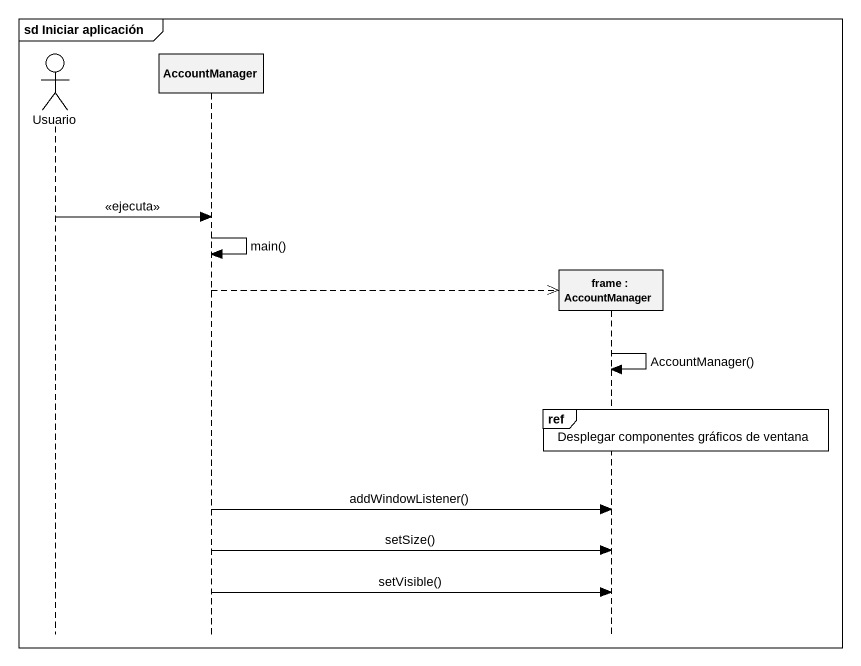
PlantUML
@startuml
mainframe sd Iniciar aplicación
hide footbox
actor Usuario
participant AccountManager
participant "frame : AccountManager" as frame_

Usuario -> AccountManager : <<ejecuta>>
AccountManager -> AccountManager : main()
AccountManager -->> frame_ **
frame_ -> frame_ : AccountManager()
ref over frame_ : Desplegar componentes gráficos de ventana
AccountManager -> frame_ : addWindowListener()
AccountManager -> frame_ : setSize()
AccountManager -> frame_ : setVisible()
@enduml
